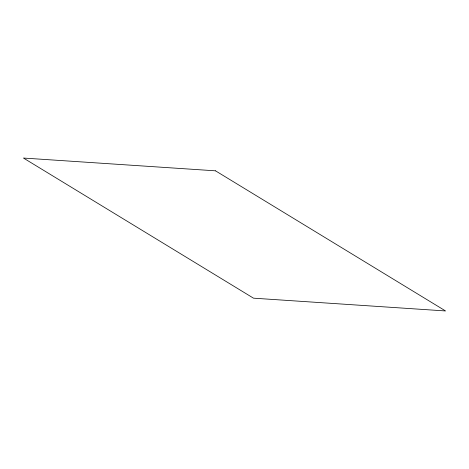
<?xml version="1.0" encoding="UTF-8"?>
<svg xmlns="http://www.w3.org/2000/svg" width="469" height="469" viewBox="0 0 469 469"><rect width="100%" height="100%" fill="white"/><g stroke="black" fill="none" stroke-linecap="round" stroke-linejoin="round"><path stroke-width="0.7" d="M215.506 170.827L23.45 158.047L253.495 298.173L445.55 310.953L215.506 170.827"/></g></svg>
